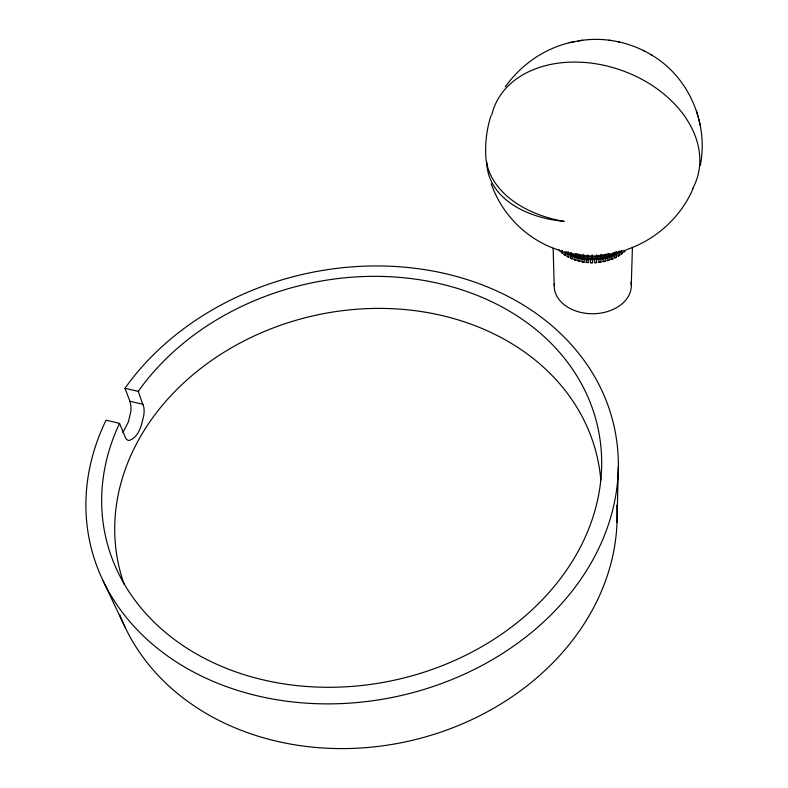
<?xml version="1.0" encoding="UTF-8"?>
<svg xmlns="http://www.w3.org/2000/svg" width="788" height="788" viewBox="0 0 788 788"><rect width="100%" height="100%" fill="white"/><g stroke="black" fill="none" stroke-linecap="round" stroke-linejoin="round"><path stroke-width="1.18" d="M565.429 252.633L563.952 251.589L564.011 254.376L565.489 255.43L565.597 252.268L567.055 253.578L567.104 256.376L568.729 257.312L568.867 254.14L570.443 255.342L570.482 258.129L572.039 258.858L572.413 255.755L574.088 256.829L574.127 259.626L576.008 260.296L576.195 257.095L577.959 258.05L577.978 260.838L579.958 261.37L580.165 258.149L581.987 258.966L582.007 261.764L584.066 262.138L584.292 258.897L586.154 259.577L586.164 262.374L588.015 262.581L588.508 259.331L592.271 259.941L592.271 254.908M590.389 259.873L590.389 262.67L592.517 262.739L592.773 259.459L600.781 259.301L608.917 257.42L616.324 254.376L620.028 251.736C623.081 248.319 624.214 252.721 621.269 254.081L621.328 251.264M596.792 259.754L596.536 262.581L594.654 262.66L594.654 259.853M601.017 259.262L600.998 262.059L598.89 262.315L598.91 259.518M596.546 259.784L596.674 254.741M605.154 258.454L605.125 261.252L603.066 261.665L603.086 258.868M609.144 257.341L609.104 260.148L607.124 260.71L607.154 257.903M612.946 255.942L612.906 258.75L611.015 259.449L611.055 256.642M600.781 259.301L601.047 254.248M616.521 254.268L616.472 257.075L614.699 257.912L614.739 255.105M619.821 252.337L619.762 255.145L618.127 256.12L618.186 253.312M617.014 522.286L618.314 467.117M624.086 251.815L625.396 250.633L624.086 251.815L624.135 249.944M604.918 258.513L605.154 254.544L609.232 253.431L608.917 257.42M631.286 285.059L632.419 247.373M612.739 256.031L612.926 253.263L616.551 251.589L616.324 254.376M619.644 252.465L619.723 251.027C603.707 260.779 582.155 261.143 565.981 251.569M700.246 165.608C708.845 123.036 688.614 76.15 650.681 54.51M491.003 115.57C487.014 128.099 485.201 141.279 485.723 154.428A108.202 71.885 -1.8 0 0 564.218 221.398A108.468 69.226 -9.2 0 1 486.817 162.358M119.54 423.392L118.131 426.446A252.101 202.91 -12.5 0 0 374.832 683.787A252.101 202.91 -12.5 0 0 564.769 358.688A252.101 202.91 -12.5 0 0 140.205 388.671L138.274 391.36L143.84 407.317A20.941 10.106 -71.2 0 1 143.869 414.744C141.929 423.944 139.249 437.281 129.074 440.492A20.902 8.53 -79.9 0 1 125.853 438.502L119.54 423.392L106.094 420.181L105.09 422.25A268.432 216.237 -12.5 0 0 373.758 700.601A268.432 216.237 -12.5 0 0 579.781 354.718A268.432 216.237 -12.5 0 0 126.907 385.618L124.987 388.307L129.931 401.259L130.916 405.948A20.892 10.205 -71.5 0 1 130.788 411.661L128.336 421.974L122.938 432.464M693.056 188.618C680.822 217.261 655.823 239.798 626.371 249.727M505.275 86.877C521.548 63.946 546.468 46.886 574.255 41.715M621.269 254.081L622.756 252.997M618.127 256.12L619.762 255.145M614.699 257.912L616.472 257.075M611.015 259.449L612.906 258.75M612.926 253.263C599.304 258.661 583.396 258.631 570.039 252.475M607.124 260.71L609.104 260.148M603.066 261.665L605.125 261.252M605.154 254.544C595.373 256.74 585.021 256.445 575.437 253.46L575.979 257.499M578.175 40.986C603.549 36.307 630.479 42.01 652.385 55.475M569.261 42.641L582.549 40.168M598.89 262.315L600.998 262.059M594.654 262.66L596.782 262.562M590.389 262.67L592.517 262.739M586.154 259.577L588.262 259.794M586.164 262.374L588.262 262.591M581.987 258.966L584.046 259.341M609.104 40.208L611.222 40.592M582.007 261.764L584.066 262.138M618.156 41.784L619.476 42.03M577.959 258.05L579.938 258.572M124.987 388.307L138.274 391.36M129.931 401.259L143.091 404.323M577.978 260.838L579.958 261.37M574.127 259.626L576.008 260.296M570.443 255.342L572.216 256.149M574.088 256.829L575.752 257.44M558.101 249.894C527.103 239.788 501.739 214.563 491.249 183.722M570.482 258.129L572.255 258.937M567.055 253.578L568.69 254.514M567.104 256.376L568.729 257.312M643.353 50.452L644.348 51.023M564.011 254.376L565.489 255.43M562.494 250.525L562.553 253.322L561.243 252.17L561.204 250.298M561.243 252.17L562.553 253.322M103.208 581.042L125.42 627.947M696.444 110.655L698.138 117.057M698.582 118.742L700.374 125.509M568.266 251.648L568.483 254.416M583.524 254.258L583.8 259.311M579.456 254.563L579.702 258.523M571.812 253.303L571.999 256.061M587.868 254.751L588.006 259.784M553.137 248.19L554.191 285.571M630.991 282.134A38.553 27.944 -0.5 0 1 593.551 313.732A38.553 27.944 -0.5 0 1 554.319 283.631M491.801 114.94A107.532 78.514 19.3 0 1 623.131 70.91A107.532 78.514 19.3 0 1 692.553 188.746M616.787 505.157A256.573 212.622 -12.8 0 1 407.642 741.39A256.573 212.622 -12.8 0 1 119.707 614.679M124.13 584.253A245.314 200.91 -12.7 0 1 315.761 315.259A245.314 200.91 -12.7 0 1 600.82 480.109M559.953 250.998L558.83 249.757L559.953 250.998"/></g></svg>
